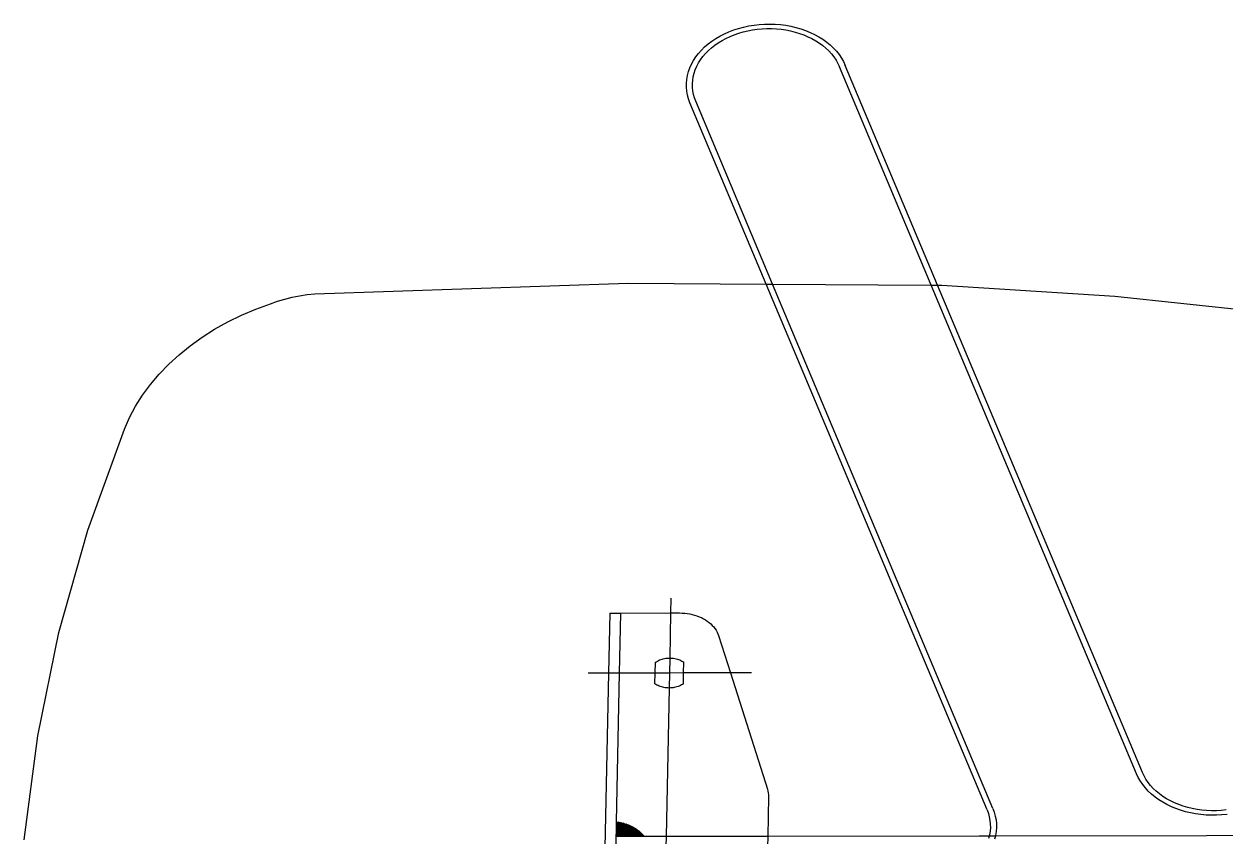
# Model space of a CAD drawing. Extents: x -83 to 83, y -28 to 43.
# Drawn here: x -78.3117 to -77.9357, y -7.3382 to -7.0837 of the extents above; entities that cross this region are included whole.
import ezdxf

# ---------------------------------------------------------------- set-up
doc = ezdxf.new("R2010")
doc.units = 0
doc.layers.get('0').update_dxf_attribs({"linetype": 'CONTINUOUS'})

msp = doc.modelspace()

# ---------------------------------------------------------------- linework, layer by layer
for p, q in [((-78.09397, -7.08749), (-78.09259, -7.08679)), ((-78.09259, -7.08679), (-78.09115, -7.08615)), ((-78.09115, -7.08615), (-78.08966, -7.08558)), ((-78.08966, -7.08558), (-78.08813, -7.08509)), ((-78.08949, -7.08708), (-78.08812, -7.0866)), ((-78.08813, -7.08509), (-78.08656, -7.08467)), ((-78.08812, -7.0866), (-78.08671, -7.08619)), ((-78.08671, -7.08619), (-78.08527, -7.08584)), ((-78.08656, -7.08467), (-78.08495, -7.08432)), ((-78.08527, -7.08584), (-78.08381, -7.08556)), ((-78.08495, -7.08432), (-78.08332, -7.08406)), ((-78.08381, -7.08556), (-78.08232, -7.08536)), ((-78.08332, -7.08406), (-78.08167, -7.08387)), ((-78.08232, -7.08536), (-78.08082, -7.08522)), ((-78.08167, -7.08387), (-78.08001, -7.08376)), ((-78.08082, -7.08522), (-78.07931, -7.08515)), ((-78.08001, -7.08376), (-78.07835, -7.08374)), ((-78.07931, -7.08515), (-78.07781, -7.08516)), ((-78.07835, -7.08374), (-78.07669, -7.08379)), ((-78.07781, -7.08516), (-78.07631, -7.08523)), ((-78.07669, -7.08379), (-78.07504, -7.08392)), ((-78.07631, -7.08523), (-78.07482, -7.08538)), ((-78.07504, -7.08392), (-78.07341, -7.08414)), ((-78.07482, -7.08538), (-78.07334, -7.0856)), ((-78.07341, -7.08414), (-78.0718, -7.08443)), ((-78.07334, -7.0856), (-78.07189, -7.08588)), ((-78.07189, -7.08588), (-78.07047, -7.08624)), ((-78.0718, -7.08443), (-78.07022, -7.0848)), ((-78.07047, -7.08624), (-78.06909, -7.08666)), ((-78.07022, -7.0848), (-78.06868, -7.08524)), ((-78.06909, -7.08666), (-78.06774, -7.08715)), ((-78.06868, -7.08524), (-78.06718, -7.08576)), ((-78.06718, -7.08576), (-78.06574, -7.08636)), ((-78.06574, -7.08636), (-78.06435, -7.08702)), ((-78.06435, -7.08702), (-78.06303, -7.08774)), ((-78.09879, -7.09092), (-78.0977, -7.08998)), ((-78.0977, -7.08998), (-78.09653, -7.08909)), ((-78.09664, -7.0912), (-78.0956, -7.09038)), ((-78.09653, -7.08909), (-78.09528, -7.08826)), ((-78.0956, -7.09038), (-78.0945, -7.08961)), ((-78.09528, -7.08826), (-78.09397, -7.08749)), ((-78.0945, -7.08961), (-78.09333, -7.08889)), ((-78.09333, -7.08889), (-78.0921, -7.08823)), ((-78.0921, -7.08823), (-78.09082, -7.08762)), ((-78.09082, -7.08762), (-78.08949, -7.08708)), ((-78.06774, -7.08715), (-78.06645, -7.0877)), ((-78.06645, -7.0877), (-78.0652, -7.08831)), ((-78.0652, -7.08831), (-78.06401, -7.08898)), ((-78.06401, -7.08898), (-78.06288, -7.08971)), ((-78.06303, -7.08774), (-78.06177, -7.08853)), ((-78.06288, -7.08971), (-78.06182, -7.09048)), ((-78.06182, -7.09048), (-78.06084, -7.09131)), ((-78.06177, -7.08853), (-78.06059, -7.08938)), ((-78.06059, -7.08938), (-78.05949, -7.09029)), ((-78.05949, -7.09029), (-78.05847, -7.09125)), ((-78.10227, -7.09514), (-78.10154, -7.09403)), ((-78.10154, -7.09403), (-78.10072, -7.09295)), ((-78.10072, -7.09295), (-78.0998, -7.09191)), ((-78.10003, -7.09491), (-78.0993, -7.09393)), ((-78.0998, -7.09191), (-78.09879, -7.09092)), ((-78.0993, -7.09393), (-78.0985, -7.09298)), ((-78.0985, -7.09298), (-78.09761, -7.09207)), ((-78.09761, -7.09207), (-78.09664, -7.0912)), ((-78.06084, -7.09131), (-78.05992, -7.09218)), ((-78.05992, -7.09218), (-78.05908, -7.0931)), ((-78.05908, -7.0931), (-78.05833, -7.09405)), ((-78.05847, -7.09125), (-78.05754, -7.09225)), ((-78.05833, -7.09405), (-78.05766, -7.09504)), ((-78.05754, -7.09225), (-78.0567, -7.0933)), ((-78.0567, -7.0933), (-78.05596, -7.09439)), ((-78.05596, -7.09439), (-78.05531, -7.09552)), ((-78.10385, -7.09865), (-78.10343, -7.09746)), ((-78.10343, -7.09746), (-78.1029, -7.09629)), ((-78.1029, -7.09629), (-78.10227, -7.09514)), ((-78.10205, -7.09912), (-78.10168, -7.09804)), ((-78.10168, -7.09804), (-78.10122, -7.09697)), ((-78.10122, -7.09697), (-78.10067, -7.09593)), ((-78.10067, -7.09593), (-78.10003, -7.09491)), ((-78.05766, -7.09504), (-78.05708, -7.09606)), ((-78.05708, -7.09606), (-78.05659, -7.09711)), ((-78.02789, -7.16548), (-78.05659, -7.09711)), ((-78.05531, -7.09552), (-78.05477, -7.09667)), ((-78.02588, -7.16549), (-78.05477, -7.09667)), ((-78.10448, -7.10231), (-78.10438, -7.10108)), ((-78.10438, -7.10108), (-78.10417, -7.09986)), ((-78.10417, -7.09986), (-78.10385, -7.09865)), ((-78.10258, -7.10244), (-78.1025, -7.10133)), ((-78.1025, -7.10133), (-78.10232, -7.10022)), ((-78.10232, -7.10022), (-78.10205, -7.09912)), ((-78.10447, -7.10354), (-78.10448, -7.10231)), ((-78.10435, -7.10477), (-78.10447, -7.10354)), ((-78.10413, -7.10598), (-78.10435, -7.10477)), ((-78.10256, -7.10356), (-78.10258, -7.10244)), ((-78.10245, -7.10467), (-78.10256, -7.10356)), ((-78.10224, -7.10577), (-78.10245, -7.10467)), ((-78.10194, -7.10685), (-78.10224, -7.10577)), ((-78.1038, -7.10718), (-78.10413, -7.10598)), ((-78.10336, -7.10836), (-78.1038, -7.10718)), ((-78.07952, -7.16516), (-78.10336, -7.10836)), ((-78.10154, -7.10792), (-78.10194, -7.10685)), ((-78.0775, -7.16517), (-78.10154, -7.10792)), ((-78.22074, -7.16819), (-78.12266, -7.16489)), ((-78.12266, -7.16489), (-78.07952, -7.16516)), ((-78.01043, -7.32973), (-78.07952, -7.16516)), ((-78.07952, -7.16516), (-78.0775, -7.16517)), ((-78.0086, -7.32929), (-78.0775, -7.16517)), ((-78.0775, -7.16517), (-78.02789, -7.16548)), ((-77.96365, -7.31848), (-78.02789, -7.16548)), ((-78.02789, -7.16548), (-78.02588, -7.16549)), ((-77.96183, -7.31804), (-78.02588, -7.16549)), ((-78.02588, -7.16549), (-78.02459, -7.1655)), ((-78.02459, -7.1655), (-77.97044, -7.1689)), ((-78.23011, -7.16983), (-78.22782, -7.16926)), ((-78.22782, -7.16926), (-78.22549, -7.1688)), ((-78.22549, -7.1688), (-78.22312, -7.16844)), ((-78.22312, -7.16844), (-78.22074, -7.16819)), ((-77.97044, -7.1689), (-77.91673, -7.17471)), ((-78.24362, -7.17489), (-78.23915, -7.17298)), ((-78.23915, -7.17298), (-78.23454, -7.17128)), ((-78.23454, -7.17128), (-78.23236, -7.17051)), ((-78.23236, -7.17051), (-78.23011, -7.16983)), ((-78.25204, -7.1793), (-78.24792, -7.177)), ((-78.24792, -7.177), (-78.24362, -7.17489)), ((-78.25596, -7.18179), (-78.25204, -7.1793)), ((-78.26316, -7.18726), (-78.25968, -7.18444)), ((-78.25968, -7.18444), (-78.25596, -7.18179)), ((-78.26641, -7.19022), (-78.26316, -7.18726)), ((-78.26941, -7.19333), (-78.26641, -7.19022)), ((-78.27214, -7.19656), (-78.26941, -7.19333)), ((-78.2746, -7.19991), (-78.27214, -7.19656)), ((-78.27866, -7.20691), (-78.27678, -7.20337)), ((-78.27678, -7.20337), (-78.2746, -7.19991)), ((-78.28025, -7.21053), (-78.27866, -7.20691)), ((-78.29167, -7.24218), (-78.28025, -7.21053)), ((-78.30073, -7.27421), (-78.29167, -7.24218)), ((-78.1093, -7.26341), (-78.1094, -7.2681)), ((-78.12847, -7.26813), (-78.12885, -7.28692)), ((-78.12847, -7.26813), (-78.12509, -7.26813)), ((-78.12509, -7.26813), (-78.12547, -7.28692)), ((-78.12509, -7.26813), (-78.1094, -7.2681)), ((-78.1094, -7.2681), (-78.10968, -7.28219)), ((-78.1094, -7.2681), (-78.10661, -7.2681)), ((-78.10661, -7.2681), (-78.10581, -7.26812)), ((-78.10581, -7.26812), (-78.10501, -7.26817)), ((-78.10501, -7.26817), (-78.10422, -7.26826)), ((-78.10422, -7.26826), (-78.10344, -7.26839)), ((-78.10344, -7.26839), (-78.10267, -7.26856)), ((-78.10267, -7.26856), (-78.10192, -7.26876)), ((-78.10192, -7.26876), (-78.10119, -7.26899)), ((-78.10119, -7.26899), (-78.10048, -7.26926)), ((-78.10048, -7.26926), (-78.0998, -7.26956)), ((-78.0998, -7.26956), (-78.09914, -7.2699)), ((-78.09914, -7.2699), (-78.09852, -7.27026)), ((-78.09852, -7.27026), (-78.09793, -7.27065)), ((-78.09793, -7.27065), (-78.09737, -7.27107)), ((-78.09737, -7.27107), (-78.09685, -7.27152)), ((-78.3074, -7.30654), (-78.30073, -7.27421)), ((-78.09685, -7.27152), (-78.09637, -7.27199)), ((-78.09637, -7.27199), (-78.09593, -7.27248)), ((-78.09593, -7.27248), (-78.09554, -7.27299)), ((-78.09554, -7.27299), (-78.09519, -7.27352)), ((-78.09519, -7.27352), (-78.09489, -7.27406)), ((-78.09489, -7.27406), (-78.09463, -7.27462)), ((-78.09463, -7.27462), (-78.09442, -7.27519)), ((-78.09442, -7.27519), (-78.09071, -7.28686)), ((-78.11247, -7.28267), (-78.11209, -7.28255)), ((-78.11209, -7.28255), (-78.11171, -7.28244)), ((-78.11171, -7.28244), (-78.11131, -7.28235)), ((-78.11131, -7.28235), (-78.11091, -7.28228)), ((-78.11091, -7.28228), (-78.1105, -7.28223)), ((-78.1105, -7.28223), (-78.11009, -7.2822)), ((-78.11009, -7.2822), (-78.10968, -7.28219)), ((-78.10968, -7.28219), (-78.10978, -7.28689)), ((-78.10968, -7.28219), (-78.10927, -7.2822)), ((-78.10927, -7.2822), (-78.10887, -7.28223)), ((-78.10887, -7.28223), (-78.10846, -7.28228)), ((-78.10846, -7.28228), (-78.10806, -7.28235)), ((-78.10806, -7.28235), (-78.10767, -7.28243)), ((-78.10767, -7.28243), (-78.10729, -7.28254)), ((-78.10729, -7.28254), (-78.10692, -7.28266)), ((-78.11423, -7.2869), (-78.11416, -7.28354)), ((-78.11416, -7.28354), (-78.11385, -7.28334)), ((-78.11385, -7.28334), (-78.11353, -7.28315)), ((-78.11353, -7.28315), (-78.11319, -7.28297)), ((-78.11319, -7.28297), (-78.11284, -7.28281)), ((-78.11284, -7.28281), (-78.11247, -7.28267)), ((-78.10692, -7.28266), (-78.10655, -7.2828)), ((-78.10655, -7.2828), (-78.10621, -7.28296)), ((-78.10621, -7.28296), (-78.10588, -7.28313)), ((-78.10588, -7.28313), (-78.10556, -7.28332)), ((-78.10556, -7.28332), (-78.10526, -7.28353)), ((-78.10533, -7.28688), (-78.10526, -7.28353)), ((-78.12885, -7.28692), (-78.13521, -7.28693)), ((-78.12885, -7.28692), (-78.13019, -7.35268)), ((-78.12547, -7.28692), (-78.12885, -7.28692)), ((-78.12547, -7.28692), (-78.12641, -7.33346)), ((-78.11423, -7.2869), (-78.12547, -7.28692)), ((-78.1143, -7.29025), (-78.11423, -7.2869)), ((-78.10978, -7.28689), (-78.11423, -7.2869)), ((-78.10978, -7.28689), (-78.10987, -7.29159)), ((-78.10533, -7.28688), (-78.10978, -7.28689)), ((-78.1054, -7.29024), (-78.10533, -7.28688)), ((-78.09071, -7.28686), (-78.10533, -7.28688)), ((-78.08416, -7.28685), (-78.09071, -7.28686)), ((-78.09071, -7.28686), (-78.07912, -7.32329)), ((-78.114, -7.29046), (-78.1143, -7.29025)), ((-78.11368, -7.29065), (-78.114, -7.29046)), ((-78.11335, -7.29082), (-78.11368, -7.29065)), ((-78.113, -7.29098), (-78.11335, -7.29082)), ((-78.11264, -7.29112), (-78.113, -7.29098)), ((-78.11227, -7.29124), (-78.11264, -7.29112)), ((-78.11189, -7.29135), (-78.11227, -7.29124)), ((-78.1115, -7.29143), (-78.11189, -7.29135)), ((-78.1111, -7.2915), (-78.1115, -7.29143)), ((-78.11069, -7.29155), (-78.1111, -7.2915)), ((-78.10987, -7.29159), (-78.11082, -7.33809)), ((-78.11029, -7.29158), (-78.11069, -7.29155)), ((-78.10987, -7.29159), (-78.11029, -7.29158)), ((-78.10946, -7.29158), (-78.10987, -7.29159)), ((-78.10905, -7.29155), (-78.10946, -7.29158)), ((-78.10865, -7.2915), (-78.10905, -7.29155)), ((-78.10825, -7.29143), (-78.10865, -7.2915)), ((-78.10785, -7.29134), (-78.10825, -7.29143)), ((-78.10746, -7.29123), (-78.10785, -7.29134)), ((-78.10709, -7.29111), (-78.10746, -7.29123)), ((-78.10672, -7.29097), (-78.10709, -7.29111)), ((-78.10637, -7.29081), (-78.10672, -7.29097)), ((-78.10603, -7.29063), (-78.10637, -7.29081)), ((-78.1057, -7.29044), (-78.10603, -7.29063)), ((-78.1054, -7.29024), (-78.1057, -7.29044)), ((-78.31167, -7.33906), (-78.3074, -7.30654)), ((-77.96311, -7.31963), (-77.96365, -7.31848)), ((-77.96247, -7.32075), (-77.96311, -7.31963)), ((-77.96133, -7.3191), (-77.96183, -7.31804)), ((-77.96074, -7.32014), (-77.96133, -7.3191)), ((-77.96006, -7.32114), (-77.96074, -7.32014)), ((-78.07912, -7.32329), (-78.07896, -7.32385)), ((-78.07896, -7.32385), (-78.07885, -7.32442)), ((-77.96174, -7.32183), (-77.96247, -7.32075)), ((-77.9609, -7.32287), (-77.96174, -7.32183)), ((-77.95998, -7.32388), (-77.9609, -7.32287)), ((-77.95929, -7.32211), (-77.96006, -7.32114)), ((-77.95897, -7.32483), (-77.95998, -7.32388)), ((-77.95844, -7.32303), (-77.95929, -7.32211)), ((-77.9575, -7.32391), (-77.95844, -7.32303)), ((-77.95649, -7.32475), (-77.9575, -7.32391)), ((-78.07878, -7.32557), (-78.07904, -7.33803)), ((-78.07885, -7.32442), (-78.07879, -7.32499)), ((-78.07879, -7.32499), (-78.07878, -7.32557)), ((-77.95788, -7.32573), (-77.95897, -7.32483)), ((-77.95671, -7.32658), (-77.95788, -7.32573)), ((-77.95547, -7.32737), (-77.95671, -7.32658)), ((-77.95541, -7.32553), (-77.95649, -7.32475)), ((-77.95416, -7.32809), (-77.95547, -7.32737)), ((-77.95426, -7.32626), (-77.95541, -7.32553)), ((-77.95305, -7.32693), (-77.95426, -7.32626)), ((-77.95178, -7.32755), (-77.95305, -7.32693)), ((-77.95045, -7.32809), (-77.95178, -7.32755)), ((-78.01043, -7.32973), (-78.01002, -7.33082)), ((-78.01002, -7.33082), (-78.00972, -7.33192)), ((-78.0086, -7.32929), (-78.00817, -7.33047)), ((-78.00817, -7.33047), (-78.00784, -7.33166)), ((-77.95278, -7.32875), (-77.95416, -7.32809)), ((-77.95135, -7.32935), (-77.95278, -7.32875)), ((-77.94987, -7.32987), (-77.95135, -7.32935)), ((-77.94908, -7.32858), (-77.95045, -7.32809)), ((-77.94834, -7.33032), (-77.94987, -7.32987)), ((-77.94767, -7.32899), (-77.94908, -7.32858)), ((-77.94678, -7.33069), (-77.94834, -7.33032)), ((-77.94622, -7.32934), (-77.94767, -7.32899)), ((-77.94518, -7.33099), (-77.94678, -7.33069)), ((-77.94475, -7.32962), (-77.94622, -7.32934)), ((-77.94356, -7.33121), (-77.94518, -7.33099)), ((-77.94325, -7.32982), (-77.94475, -7.32962)), ((-77.94193, -7.33136), (-77.94356, -7.33121)), ((-77.94173, -7.32995), (-77.94325, -7.32982)), ((-77.94028, -7.33142), (-77.94193, -7.33136)), ((-77.94021, -7.33001), (-77.94173, -7.32995)), ((-77.93863, -7.3314), (-77.94028, -7.33142)), ((-77.93868, -7.33), (-77.94021, -7.33001)), ((-77.93715, -7.32991), (-77.93868, -7.33)), ((-77.93698, -7.33131), (-77.93863, -7.3314)), ((-77.93564, -7.32975), (-77.93715, -7.32991)), ((-77.93534, -7.33113), (-77.93698, -7.33131)), ((-78.12196, -7.33473), (-78.12651, -7.33804)), ((-78.12238, -7.33454), (-78.1265, -7.33755)), ((-78.12281, -7.33437), (-78.12649, -7.33705)), ((-78.12326, -7.3342), (-78.12648, -7.33655)), ((-78.12372, -7.33405), (-78.12647, -7.33605)), ((-78.1242, -7.33391), (-78.12646, -7.33555)), ((-78.12645, -7.33506), (-78.12646, -7.33555)), ((-78.1247, -7.33378), (-78.12645, -7.33506)), ((-78.12644, -7.33456), (-78.12645, -7.33506)), ((-78.12521, -7.33366), (-78.12644, -7.33456)), ((-78.12643, -7.33406), (-78.12644, -7.33456)), ((-78.12575, -7.33356), (-78.12643, -7.33406)), ((-78.12642, -7.33356), (-78.12643, -7.33406)), ((-78.12641, -7.33346), (-78.12642, -7.33356)), ((-78.1263, -7.33348), (-78.12642, -7.33356)), ((-78.12641, -7.33346), (-78.1263, -7.33348)), ((-78.1263, -7.33348), (-78.12575, -7.33356)), ((-78.12155, -7.33492), (-78.12593, -7.33811)), ((-78.12575, -7.33356), (-78.12563, -7.33358)), ((-78.12563, -7.33358), (-78.12521, -7.33366)), ((-78.12116, -7.33513), (-78.12525, -7.33811)), ((-78.12521, -7.33366), (-78.12486, -7.33374)), ((-78.12486, -7.33374), (-78.1247, -7.33378)), ((-78.1247, -7.33378), (-78.1242, -7.33391)), ((-78.1242, -7.33391), (-78.12411, -7.33393)), ((-78.12411, -7.33393), (-78.12372, -7.33405)), ((-78.12372, -7.33405), (-78.12338, -7.33416)), ((-78.12338, -7.33416), (-78.12326, -7.3342)), ((-78.12326, -7.3342), (-78.12281, -7.33437)), ((-78.12281, -7.33437), (-78.12266, -7.33442)), ((-78.12266, -7.33442), (-78.12238, -7.33454)), ((-78.12238, -7.33454), (-78.12196, -7.33473)), ((-78.12196, -7.33473), (-78.12155, -7.33492)), ((-78.12155, -7.33492), (-78.12131, -7.33504)), ((-78.12131, -7.33504), (-78.12116, -7.33513)), ((-78.12116, -7.33513), (-78.12078, -7.33534)), ((-78.00972, -7.33192), (-78.00951, -7.33304)), ((-78.00951, -7.33304), (-78.0094, -7.33416)), ((-78.0094, -7.33416), (-78.00939, -7.33529)), ((-78.00784, -7.33166), (-78.00761, -7.33286)), ((-78.00761, -7.33286), (-78.00749, -7.33408)), ((-78.00749, -7.33408), (-78.00748, -7.3353)), ((-78.12651, -7.33811), (-78.12657, -7.34126)), ((-78.1265, -7.33755), (-78.12651, -7.33804)), ((-78.12651, -7.33804), (-78.12651, -7.33811)), ((-78.12593, -7.33811), (-78.12651, -7.33811)), ((-78.12649, -7.33705), (-78.1265, -7.33755)), ((-78.12648, -7.33655), (-78.12649, -7.33705)), ((-78.12647, -7.33605), (-78.12648, -7.33655)), ((-78.12646, -7.33555), (-78.12647, -7.33605)), ((-78.12525, -7.33811), (-78.12593, -7.33811)), ((-78.12458, -7.33811), (-78.12525, -7.33811)), ((-78.12078, -7.33534), (-78.12458, -7.33811)), ((-78.1239, -7.33811), (-78.12458, -7.33811)), ((-78.12042, -7.33557), (-78.1239, -7.33811)), ((-78.12323, -7.33811), (-78.1239, -7.33811)), ((-78.12007, -7.3358), (-78.12323, -7.33811)), ((-78.12256, -7.33811), (-78.12323, -7.33811)), ((-78.11973, -7.33604), (-78.12256, -7.33811)), ((-78.12188, -7.3381), (-78.12256, -7.33811)), ((-78.1194, -7.3363), (-78.12188, -7.3381)), ((-78.12121, -7.3381), (-78.12188, -7.3381)), ((-78.11909, -7.33656), (-78.12121, -7.3381)), ((-78.12053, -7.3381), (-78.12121, -7.3381)), ((-78.12078, -7.33534), (-78.12068, -7.3354)), ((-78.12068, -7.3354), (-78.12042, -7.33557)), ((-78.11879, -7.33683), (-78.12053, -7.3381)), ((-78.11986, -7.3381), (-78.12053, -7.3381)), ((-78.12042, -7.33557), (-78.12007, -7.3358)), ((-78.12007, -7.3358), (-78.11973, -7.33604)), ((-78.1185, -7.33711), (-78.11986, -7.3381)), ((-78.11918, -7.3381), (-78.11986, -7.3381)), ((-78.11973, -7.33604), (-78.11952, -7.3362)), ((-78.11952, -7.3362), (-78.1194, -7.3363)), ((-78.1194, -7.3363), (-78.11909, -7.33656)), ((-78.11823, -7.3374), (-78.11918, -7.3381)), ((-78.11851, -7.3381), (-78.11918, -7.3381)), ((-78.11909, -7.33656), (-78.11899, -7.33664)), ((-78.11899, -7.33664), (-78.11879, -7.33683)), ((-78.11879, -7.33683), (-78.1185, -7.33711)), ((-78.11797, -7.3377), (-78.11851, -7.3381)), ((-78.11784, -7.3381), (-78.11851, -7.3381)), ((-78.1185, -7.33711), (-78.11823, -7.3374)), ((-78.11823, -7.3374), (-78.11806, -7.33759)), ((-78.11806, -7.33759), (-78.11797, -7.3377)), ((-78.11797, -7.3377), (-78.11772, -7.33801)), ((-78.11772, -7.33801), (-78.11784, -7.3381)), ((-78.11766, -7.3381), (-78.11784, -7.3381)), ((-78.11772, -7.33801), (-78.11766, -7.3381)), ((-78.11082, -7.33809), (-78.11766, -7.3381)), ((-78.11082, -7.33809), (-78.11088, -7.34123)), ((-78.07904, -7.33803), (-78.11082, -7.33809)), ((-78.07904, -7.33803), (-78.0791, -7.34118)), ((-78.01292, -7.33793), (-78.07904, -7.33803)), ((-78.00976, -7.33792), (-78.01292, -7.33793)), ((-78.00976, -7.33792), (-78.00995, -7.33865)), ((-78.00967, -7.33754), (-78.00976, -7.33792)), ((-78.00783, -7.33792), (-78.00976, -7.33792)), ((-78.00948, -7.33642), (-78.00967, -7.33754)), ((-78.00939, -7.33529), (-78.00948, -7.33642)), ((-78.00783, -7.33792), (-78.00809, -7.33894)), ((-78.00778, -7.33774), (-78.00783, -7.33792)), ((-77.94173, -7.33781), (-78.00783, -7.33792)), ((-78.00758, -7.33652), (-78.00778, -7.33774)), ((-78.00748, -7.3353), (-78.00758, -7.33652)), ((-77.87673, -7.3377), (-77.94173, -7.33781))]:
    msp.add_line(p, q)

doc.saveas('drawing.dxf')
